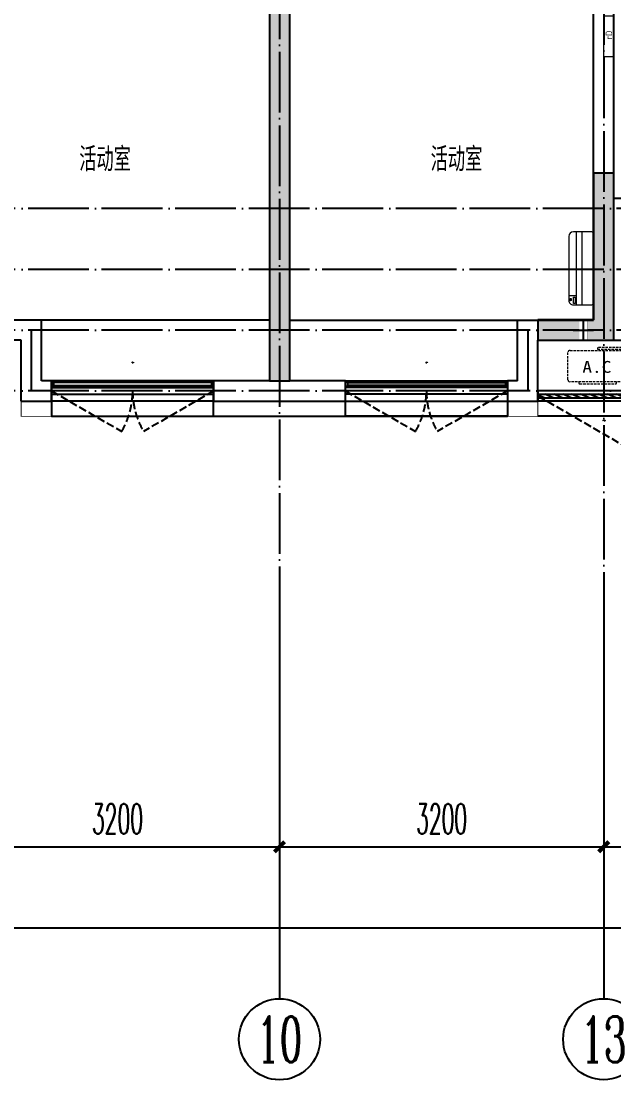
# Model space of a CAD drawing. Extents: x 27938 to 1507990, y 110129 to 923079.
# Drawn here: x 837867 to 843717, y 357024 to 367474 of the extents above; entities that cross this region are included whole.
import ezdxf
from ezdxf.enums import TextEntityAlignment as Align

# ---------------------------------------------------------------- set-up
doc = ezdxf.new("R2010")
doc.units = 0
doc.header["$LTSCALE"] = 1000
doc.header["$MEASUREMENT"] = 0
doc.linetypes.add('DASH', pattern=[0.35, 0.25, -0.1])
doc.linetypes.add('DOTE', pattern=[2.42, 2, -0.2, 0.02, -0.2])
for name, color, linetype in [('3-栏杆1', 135, 'Continuous'), ('3.5方案汇报，与郭总、侯月琴确定户型_t8$0$2020.03.04 -1安徽标准化洋房户型(UA）_t8_t8$0$看线', 154, 'Continuous'), ('AXIS', 3, 'Continuous'), ('AXIS_TEXT', 7, 'Continuous'), ('COLUMN', 9, 'Continuous'), ('DOTE', 1, 'Continuous'), ('PUB_HATCH', 8, 'Continuous'), ('PUB_TEXT', 4, 'Continuous'), ('WALL', 9, 'Continuous'), ('WINDOW', 4, 'Continuous'), ('WINDOW_TEXT', 7, 'Continuous'), ('保温', 6, 'Continuous'), ('机电标识类', 1, 'Continuous'), ('看线', 251, 'Continuous')]:
    doc.layers.add(name, color=color, linetype=linetype)
for name, color, linetype, lineweight in [('EQUIP-消防', 3, 'Continuous', 20), ('平面-空调室内机', 176, 'Continuous', 9), ('平面-空调预留孔', 173, 'Continuous', 15), ('空调', 76, 'Continuous', 13)]:
    doc.layers.add(name, color=color, linetype=linetype, lineweight=lineweight)
doc.styles.add('_TCH_AXIS', font='COMPLEX', dxfattribs={"bigfont": 'GBCBIG'})
doc.styles.add('_TCH_DIM_T3', font='SIMPLEX.shx', dxfattribs={"width": 0.494118, "bigfont": 'GBCBIG.shx'})
doc.styles.add('_TCH_WINDOW', font='SIMPLEX.shx', dxfattribs={"width": 0.7, "height": 3.5, "bigfont": 'GBCBIG.shx'})
doc.styles.add('COMPLEX', font='COMPLEX')
doc.styles.get("Standard").update_dxf_attribs({"font": 'gbenor.shx', "bigfont": 'gbcbig.shx'})
doc.styles.add('房间名称', font='TSSDENG', dxfattribs={"width": 0.8, "bigfont": 'HZTXT'})
doc.styles.add('黑体', font='simhei.ttf')
doc.dimstyles.new('_TCH_ARCH&&100', dxfattribs={"dimtxt": 297.5, "dimasz": 100, "dimexe": 250, "dimexo": 300, "dimgap": 126.25, "dimtad": 1, "dimdec": 0, "dimzin": 0, "dimdsep": 46, "dimtxsty": '_TCH_DIM_T3', "dimblk": 'ARCHTICK', "dimcen": 0.09, "dimclrt": 4, "dimazin": 2, "dimtfac": 1, "dimtdec": 0, "dimtix": 1, "dimtmove": 2, "dimatfit": 3, "dimfxl": 100, "dimtolj": 1, "dimtzin": 0, "dimarcsym": 0})

# ---------------------------------------------------------------- blocks, each defined once
blk = doc.blocks.new('GDGDGDSDA')
at = {"layer": 'DOTE', "color": 0, "linetype": 'DOTE', "ltscale": 0.3}
for p, q in [((435035, 370658), (435035, 359558)), ((431835, 366358), (431835, 359558)), ((471335, 363358), (417335, 363358)), ((471335, 362758), (417335, 362758)), ((471335, 362158), (417335, 362158)), ((429385, 362158), (429385, 361558)), ((434285, 362158), (434285, 361558)), ((471335, 361558), (417335, 361558))]:
    blk.add_line(p, q, dxfattribs=at)
blk = doc.blocks.new('GFDGFSDFGD')
at = {"layer": 'PUB_HATCH'}
blk.add_hatch(color=256, dxfattribs=at).paths.add_polyline_path([(435667, 364324), (436417, 364324), (436417, 365974), (436217, 365974), (436217, 364524), (435667, 364524)])
at = {"layer": 'COLUMN', "color": 6}
for p, q in [((436417, 365974), (436217, 365974)), ((436217, 365974), (436217, 364524)), ((436417, 364324), (436417, 365974)), ((436217, 364524), (435667, 364524)), ((435667, 364524), (435667, 364324)), ((435667, 364324), (436417, 364324))]:
    blk.add_line(p, q, dxfattribs=at)
blk = doc.blocks.new('GDFGDGRD')
at = {"layer": '保温', "linetype": 'Continuous', "ltscale": 10}
h = blk.add_hatch(dxfattribs=at)
h.set_pattern_fill('HEX', color=251, scale=10, angle=90, style=0)
h.set_pattern_definition([(90, (-70765.891, -152124.736), (-16.49778, 1e-15), [9.525, -19.05]), (210, (-70765.891, -152124.736), (8.24889, -14.2874966), [9.525, -19.05]), (150, (-70765.891, -152115.211), (-8.24889, -14.2874966), [9.525, -19.05])])
h.paths.add_polyline_path([(433017, 363924), (433217, 363924), (433217, 368524), (433017, 368524)])
at = {"layer": '保温', "color": 251, "linetype": 'ByBlock', "ltscale": 10}
blk.add_line((433017, 363924), (433217, 363924), dxfattribs=at)
blk = doc.blocks.new('ASDFSD')
at = {"layer": '3-栏杆1', "color": 5}
for p, q in [((681763, 334938), (681742, 334955)), ((681742, 334955), (681763, 334938)), ((683322, 334937), (681763, 334938)), ((681763, 334938), (681763, 334908)), ((683322, 334938), (683342, 334955)), ((683342, 334955), (683322, 334938)), ((683322, 334938), (683322, 334908)), ((681742, 334888), (681763, 334908)), ((681763, 334908), (683322, 334908)), ((683322, 334908), (683342, 334888)), ((683342, 334888), (683322, 334908))]:
    blk.add_line(p, q, dxfattribs=at)
blk = doc.blocks.new('dongkong')
blk.add_wipeout([(-603756, 210771), (-603756, 210571), (-603836, 210571), (-603836, 210771)])
at = {"layer": '机电标识类', "color": 250, "linetype": 'DASH', "ltscale": 400}
for p, q in [((-603796, 210771), (-603796, 210571)), ((-603896, 210671), (-603696, 210671))]:
    blk.add_line(p, q, dxfattribs=at)
at = {"layer": '空调', "color": 6, "linetype": 'DASH', "const_width": 2}
blk.add_lwpolyline([(-603756, 210771), (-603756, 210571), (-603836, 210571), (-603836, 210771)], close=True, dxfattribs=at)
blk = doc.blocks.new('A$C001338C2')
for p, q in [((845, 304), (55, 304)), ((109, 215), (109, 304)), ((0, 249), (0, 22)), ((900, 22), (900, 249)), ((22, 0), (878, 0))]:
    blk.add_line(p, q)
at = {"lineweight": 5}
for p, q in [((900, 215), (0, 215)), ((900, 143), (0, 143))]:
    blk.add_line(p, q, dxfattribs=at)
for points in [[(73, 275), (57, 275, -0.414214), (51, 281), (51, 283, -0.414214), (57, 289), (73, 289, -0.414214), (79, 283), (79, 281, -0.414214)], [(89, 226), (22, 226, -0.414214), (17, 232), (17, 243, -0.414214), (22, 249), (89, 249, -0.414214), (95, 243), (95, 232, -0.414214)]]:
    blk.add_lwpolyline(points, format="xyb", close=True)
for centre, radius, start, end in [((55, 249), 55, 90, 180), ((845, 249), 55, 360, 90), ((22, 22), 22, 180, 270), ((878, 22), 22, 270, 360)]:
    blk.add_arc(centre, radius, start, end)
blk = doc.blocks.new('gsergvr')
at = {"layer": '平面-空调预留孔', "linetype": 'DASH', "ltscale": 0.1}
for p, q in [((34075, 17176), (34075, 17166)), ((34085, 17156), (34438, 17156)), ((34448, 17166), (34448, 17176))]:
    blk.add_line(p, q, dxfattribs=at)
blk.add_lwpolyline([(34729, 17176), (33989, 17176, -0.414214), (33969, 17196), (33969, 17466, -0.414214), (33989, 17486), (34729, 17486, -0.414214), (34749, 17466), (34749, 17196, -0.414214)], format="xyb", close=True, dxfattribs=at)
blk.add_lwpolyline([(34679, 17515), (34260, 17515), (34260, 17500), (34679, 17500)], close=True, dxfattribs=at)
for centre, start, end in [((34085, 17166), 180, 270), ((34438, 17166), 270, 0)]:
    blk.add_arc(centre, 10, start, end, dxfattribs=at)
at = {"layer": '平面-空调预留孔', "color": 251, "linetype": 'DASH', "ltscale": 0.1, "true_color": 0x636466, "style": '黑体', "width": 1.2}
blk.add_text('A.C', height=117, dxfattribs=at).set_placement((34111, 17265))
blk = doc.blocks.new('rtyryrtyeeretee')
at = {"layer": '平面-空调预留孔'}
blk.add_blockref('gsergvr', (635673, 326706), dxfattribs=at)
blk = doc.blocks.new('GDGDRGDGDRGDR')
blk.add_blockref('rtyryrtyeeretee', (-233678, 97240))
blk = doc.blocks.new('FSFSFSFSEG')
at = {"layer": 'EQUIP-消防', "const_width": 12.8}
blk.add_lwpolyline([(136867, 335153), (136467, 335153), (136467, 335053), (136867, 335053)], close=True, dxfattribs=at)
at = {"layer": 'PUB_TEXT', "color": 7, "true_color": 0xffffff, "style": '房间名称', "width": 0.8}
blk.add_text('rD', height=64.8, dxfattribs=at).set_placement((136634, 335069))
blk = doc.blocks.new('GHFHFHTFHCSDCS')
at = {"rotation": 89.99999999297357}
blk.add_blockref('FSFSFSFSEG', (771469, 230657), dxfattribs=at)
blk = doc.blocks.new('_ArchTick')
at = {"color": 0, "linetype": 'ByBlock', "const_width": 0.4}
blk.add_lwpolyline([(-0.5, -0.5), (0.5, 0.5)], dxfattribs=at)
blk = doc.blocks.new('*D1036')
at = {"layer": 'AXIS', "color": 0, "lineweight": -2}
for p, q in [((837217, 361524), (837217, 359074)), ((840417, 361524), (840417, 359074)), ((837217, 359324), (840417, 359324))]:
    blk.add_line(p, q, dxfattribs=at)
at = {"layer": 'Defpoints', "color": 0}
for p in [(837217, 361824), (840417, 361824), (840417, 359324)]:
    blk.add_point(p, dxfattribs=at)
at = {"layer": 'AXIS', "color": 0, "lineweight": -2, "xscale": 100, "yscale": 100, "zscale": 100, "rotation": 180}
blk.add_blockref('_ArchTick', (837217, 359324), dxfattribs=at)
at = {"layer": 'AXIS', "color": 0, "lineweight": -2, "xscale": 100, "yscale": 100, "zscale": 100}
blk.add_blockref('_ArchTick', (840417, 359324), dxfattribs=at)
at = {"layer": 'AXIS', "color": 4, "insert": (838817, 359599), "char_height": 297.5, "attachment_point": 5, "style": '_TCH_DIM_T3'}
blk.add_mtext('\\A1;3200', dxfattribs=at)
blk = doc.blocks.new('*D1037')
at = {"layer": 'AXIS', "color": 0, "lineweight": -2}
for p, q in [((840417, 361524), (840417, 359074)), ((843617, 361524), (843617, 359074)), ((840417, 359324), (843617, 359324))]:
    blk.add_line(p, q, dxfattribs=at)
at = {"layer": 'Defpoints', "color": 0}
for p in [(840417, 361824), (843617, 361824), (843617, 359324)]:
    blk.add_point(p, dxfattribs=at)
at = {"layer": 'AXIS', "color": 0, "lineweight": -2, "xscale": 100, "yscale": 100, "zscale": 100, "rotation": 180}
blk.add_blockref('_ArchTick', (840417, 359324), dxfattribs=at)
at = {"layer": 'AXIS', "color": 0, "lineweight": -2, "xscale": 100, "yscale": 100, "zscale": 100}
blk.add_blockref('_ArchTick', (843617, 359324), dxfattribs=at)
at = {"layer": 'AXIS', "color": 4, "insert": (842017, 359599), "char_height": 297.5, "attachment_point": 5, "style": '_TCH_DIM_T3'}
blk.add_mtext('\\A1;3200', dxfattribs=at)
blk = doc.blocks.new('*D1038')
at = {"layer": 'AXIS', "color": 0, "lineweight": -2}
for p, q in [((843617, 361524), (843617, 359074)), ((849417, 361524), (849417, 359074)), ((843617, 359324), (849417, 359324))]:
    blk.add_line(p, q, dxfattribs=at)
at = {"layer": 'Defpoints', "color": 0}
for p in [(843617, 361824), (849417, 361824), (849417, 359324)]:
    blk.add_point(p, dxfattribs=at)
at = {"layer": 'AXIS', "color": 0, "lineweight": -2, "xscale": 100, "yscale": 100, "zscale": 100, "rotation": 180}
blk.add_blockref('_ArchTick', (843617, 359324), dxfattribs=at)
at = {"layer": 'AXIS', "color": 0, "lineweight": -2, "xscale": 100, "yscale": 100, "zscale": 100}
blk.add_blockref('_ArchTick', (849417, 359324), dxfattribs=at)
at = {"layer": 'AXIS', "color": 4, "insert": (846517, 359599), "char_height": 297.5, "attachment_point": 5, "style": '_TCH_DIM_T3'}
blk.add_mtext('\\A1;5800', dxfattribs=at)
blk = doc.blocks.new('*D1040')
at = {"layer": 'AXIS', "color": 0, "lineweight": -2}
for p, q in [((827817, 361524), (827817, 358274)), ((878017, 361524), (878017, 358274)), ((827817, 358524), (878017, 358524))]:
    blk.add_line(p, q, dxfattribs=at)
at = {"layer": 'Defpoints', "color": 0}
for p in [(827817, 361824), (878017, 361824), (878017, 358524)]:
    blk.add_point(p, dxfattribs=at)
at = {"layer": 'AXIS', "color": 0, "lineweight": -2, "xscale": 100, "yscale": 100, "zscale": 100, "rotation": 180}
blk.add_blockref('_ArchTick', (827817, 358524), dxfattribs=at)
at = {"layer": 'AXIS', "color": 0, "lineweight": -2, "xscale": 100, "yscale": 100, "zscale": 100}
blk.add_blockref('_ArchTick', (878017, 358524), dxfattribs=at)
at = {"layer": 'AXIS', "color": 4, "insert": (852917, 358799), "char_height": 297.5, "attachment_point": 5, "style": '_TCH_DIM_T3'}
blk.add_mtext('\\A1;50200', dxfattribs=at)
blk = doc.blocks.new('_AXISO')
blk.add_circle((0, 0), 0.5)
at = {"layer": 'AXIS_TEXT', "style": 'COMPLEX', "width": 1.041667}
blk.add_attdef('A', text='', height=0.56, dxfattribs=at).set_placement((-0.25, -0.28), (0.25, -0.28), align=Align.FIT)
blk = doc.blocks.new('$WINLIB2D$00000001')
at = {"color": 0}
for points in [[(-0.5, 0.5), (-0.5, -0.5)], [(-0.5, 0.5), (0.5, 0.5)], [(0.5, -0.5), (0.5, 0.5)], [(0.5, 0.1667), (-0.5, 0.1667)], [(0.5, -0.1667), (-0.5, -0.1667)], [(-0.5, -0.5), (0.5, -0.5)]]:
    blk.add_lwpolyline(points, dxfattribs=at)
blk = doc.blocks.new('$WINLIB2D$00000039')
at = {"color": 0}
for points in [[(-0.5, 0.5), (-0.5, -0.5)], [(0.5, 0.5), (-0.5, 0.5)], [(0.5, -0.5), (0.5, 0.5)], [(-0.5, 0.1667), (0.5, 0.1667)], [(-0.3839, -0.1667), (-0.448, 0.1667)], [(-0.3159, -0.1667), (-0.38, 0.1667)], [(-0.2479, -0.1667), (-0.312, 0.1667)], [(-0.1799, -0.1667), (-0.244, 0.1667)], [(-0.1119, -0.1667), (-0.176, 0.1667)], [(-0.0439, -0.1667), (-0.108, 0.1667)], [(0.0241, -0.1667), (-0.04, 0.1667)], [(0.0921, -0.1667), (0.028, 0.1667)], [(0.16, -0.1667), (0.0959, 0.1667)], [(0.228, -0.1667), (0.1639, 0.1667)], [(0.296, -0.1667), (0.2319, 0.1667)], [(0.364, -0.1667), (0.2999, 0.1667)], [(0.432, -0.1667), (0.3679, 0.1667)], [(0.5, -0.1667), (0.4359, 0.1667)], [(-0.4519, -0.1667), (-0.5, 0.0836)], [(-0.5, -0.1667), (0.5, -0.1667)], [(0.5, -0.5), (-0.5, -0.5)]]:
    blk.add_lwpolyline(points, dxfattribs=at)

msp = doc.modelspace()

# ---------------------------------------------------------------- linework, layer by layer
at = {"color": 8, "const_width": 8}
for points in [[(837866.6, 363723.7), (837866.6, 363573.7), (838166.6, 363573.7), (838166.6, 363723.7)], [(842966.6, 363723.7), (842966.6, 363573.7), (842666.6, 363573.7), (842666.6, 363723.7)]]:
    msp.add_lwpolyline(points, dxfattribs=at)
at = {"layer": '3.5方案汇报，与郭总、侯月琴确定户型_t8$0$2020.03.04 -1安徽标准化洋房户型(UA）_t8_t8$0$看线', "color": 8, "ltscale": 10}
for p, q in [((840316.6, 364523.7), (838066.6, 364523.7)), ((840516.6, 364523.7), (842766.6, 364523.7))]:
    msp.add_line(p, q, dxfattribs=at)
at = {"layer": 'AXIS', "color": 8}
for p, q in [((840416.6, 361823.7), (840416.6, 357823.7)), ((843616.6, 361823.8), (843616.6, 357823.8))]:
    msp.add_line(p, q, dxfattribs=at)
at = {"layer": 'WALL', "color": 8}
for p, q in [((837866.6, 363723.7), (838166.6, 363723.7)), ((839766.6, 363723.7), (840416.6, 363723.7)), ((840416.6, 363723.7), (841066.6, 363723.7)), ((842666.6, 363723.7), (842966.6, 363723.7))]:
    msp.add_line(p, q, dxfattribs=at)
at = {"layer": 'WINDOW', "color": 8, "linetype": 'DASH', "ltscale": 0.3}
for points in [[(838166.6, 363823.7), (838859.4, 363423.7, 0.1316525), (838966.6, 363823.7)], [(839766.6, 363823.7), (839073.8, 363423.7, -0.1316525), (838966.6, 363823.7)], [(841066.6, 363823.7), (841759.4, 363423.7, 0.1316525), (841866.6, 363823.7)], [(842666.6, 363823.7), (841973.8, 363423.7, -0.1316525), (841866.6, 363823.7)], [(842968.5, 363773.7), (844094.3, 363123.7, 0.1316525), (844268.5, 363773.7)]]:
    msp.add_lwpolyline(points, format="xyb", dxfattribs=at)
at = {"layer": '看线', "color": 8, "ltscale": 0.5}
for points in [[(838166.6, 363723.7), (838166.6, 363573.7), (839766.6, 363573.7), (839766.6, 363723.7)], [(842666.6, 363723.7), (842666.6, 363573.7), (841066.6, 363573.7), (841066.6, 363723.7)], [(838166.6, 363573.7), (842666.6, 363573.7)], [(844266.6, 363573.7), (842966.6, 363573.7)]]:
    msp.add_lwpolyline(points, dxfattribs=at)

# ---------------------------------------------------------------- block references
at = {"color": 8}
for name, p in [('GFDGFSDFGD', (407300, 0)), ('GDFGDGRD', (407300, 0)), ('GHFHFHTFHCSDCS', (407300, 0)), ('ASDFSD', (156424.3, 28968.4))]:
    msp.add_blockref(name, p, dxfattribs=at)
at = {"color": 8, "xscale": -1}
msp.add_blockref('ASDFSD', (1524408.9, 28968.4), dxfattribs=at)
at = {"layer": 'AXIS', "color": 8}
ref = msp.add_blockref('_AXISO', (840416.6, 357423.7), dxfattribs=dict(at, xscale=800, yscale=800, zscale=800))
ref.add_attrib('A', '10', dxfattribs={"layer": 'AXIS_TEXT', "color": 8, "ltscale": 0.5, "height": 452.55, "style": '_TCH_AXIS', "width": 0.724138}).set_placement((840190.3, 357197.4), (840642.8, 357197.4), align=Align.FIT)
ref = msp.add_blockref('_AXISO', (843616.6, 357423.8), dxfattribs=dict(at, xscale=800, yscale=800, zscale=800))
ref.add_attrib('A', '13', dxfattribs={"layer": 'AXIS_TEXT', "color": 8, "ltscale": 0.5, "height": 452.55, "style": '_TCH_AXIS', "width": 0.724138}).set_placement((843390.3, 357197.5), (843842.9, 357197.5), align=Align.FIT)
at = {"layer": 'DOTE', "color": 169}
msp.add_blockref('GDGDGDSDA', (408581.8, 2265.4), dxfattribs=at)
at = {"layer": 'WINDOW', "color": 8}
ref = msp.add_blockref('$WINLIB2D$00000039', (843617.5, 363773.7), dxfattribs=dict(at, xscale=1299.999999983003, yscale=100, zscale=1299.999999983003))
ref.add_attrib('A', 'BYC1322a', (843607, 363528.2), dxfattribs={"layer": 'WINDOW_TEXT', "color": 8, "ltscale": 0.5, "height": 5.95, "style": '_TCH_WINDOW', "width": 0.494118})
at = {"layer": '平面-空调预留孔', "color": 8, "xscale": 0.800000000046565, "yscale": 0.800000000046565, "zscale": 0.800000000046565, "rotation": 90.00000023343017}
msp.add_blockref('A$C001338C2', (843516.4, 364673.7), dxfattribs=at)

# ---------------------------------------------------------------- dimensions: what is measured, and where the dimension line sits
at = {"layer": 'AXIS', "color": 8}
for p1, p2, distance, picture, middle in [((827816.6, 361823.7), (878016.6, 361823.7), -3300, '*D1040', (852916.6, 358798.7)), ((837216.6, 361823.7), (840416.6, 361823.7), -2500, '*D1036', (838816.6, 359598.7)), ((840416.6, 361823.7), (843616.6, 361823.7), -2500, '*D1037', (842016.6, 359598.7)), ((843616.6, 361823.7), (849416.6, 361823.7), -2500, '*D1038', (846516.6, 359598.7))]:
    dim = msp.add_aligned_dim(p1=p1, p2=p2, distance=distance, dimstyle='_TCH_ARCH&&100', dxfattribs=at)
    dim.commit()
    dim.dimension.update_dxf_attribs({"geometry": picture, "text_midpoint": middle})

# ---------------------------------------------------------------- next in the draw order: block references
at = {"layer": '平面-空调室内机', "color": 8, "ltscale": 0.3, "xscale": -1, "rotation": 180}
msp.add_blockref('dongkong', (1447212.5, 575094.5), dxfattribs=at)

# ---------------------------------------------------------------- next in the draw order: block references
at = {"color": 8}
msp.add_blockref('GDGDRGDGDRGDR', (407300, -77208.4), dxfattribs=at)

# ---------------------------------------------------------------- next in the draw order: linework, layer by layer
at = {"layer": 'WALL', "color": 8}
for p, q in [((843716.6, 365723.7), (843716.6, 368723.7)), ((840316.6, 368523.7), (840316.6, 363923.7)), ((840516.6, 368523.7), (840516.6, 363923.7)), ((843516.6, 365623.7), (843516.6, 368523.7)), ((844466.7, 365723.7), (843716.6, 365723.7)), ((843516.6, 364523.7), (843516.6, 365623.7)), ((838066.6, 364523.7), (837316.6, 364523.7)), ((838066.6, 363923.7), (838066.6, 364523.7)), ((842766.6, 364523.7), (843516.6, 364523.7)), ((842766.6, 363923.7), (842766.6, 364523.7)), ((837866.6, 364323.7), (837216.6, 364323.7)), ((837866.6, 363723.7), (837866.6, 364323.7)), ((842966.6, 364323.7), (843616.6, 364323.7)), ((842966.6, 363723.7), (842966.6, 364323.7)), ((843616.6, 364323.7), (844266.6, 364323.7)), ((838166.6, 363923.7), (838066.6, 363923.7)), ((838166.6, 363723.7), (838166.6, 363923.7)), ((840316.6, 363923.7), (839766.6, 363923.7)), ((839766.6, 363923.7), (839766.6, 363723.7)), ((841066.6, 363923.7), (840516.6, 363923.7)), ((841066.6, 363723.7), (841066.6, 363923.7)), ((842766.6, 363923.7), (842666.6, 363923.7)), ((842666.6, 363923.7), (842666.6, 363723.7))]:
    msp.add_line(p, q, dxfattribs=at)

# ---------------------------------------------------------------- next in the draw order: block references
at = {"layer": 'WINDOW', "color": 8}
ref = msp.add_blockref('$WINLIB2D$00000001', (838966.6, 363823.7), dxfattribs=dict(at, xscale=-1600, yscale=-200, zscale=-1600))
ref.add_attrib('A', 'TC1617', (838959.2, 364100.6), dxfattribs={"layer": 'WINDOW_TEXT', "color": 8, "ltscale": 0.5, "height": 5.95, "style": '_TCH_WINDOW', "width": 0.494118})
ref = msp.add_blockref('$WINLIB2D$00000001', (841866.6, 363823.7), dxfattribs=dict(at, xscale=1600, yscale=-200, zscale=1600))
ref.add_attrib('A', 'TC1617', (841859.2, 364100.6), dxfattribs={"layer": 'WINDOW_TEXT', "color": 8, "ltscale": 0.5, "height": 5.95, "style": '_TCH_WINDOW', "width": 0.494118})

# ---------------------------------------------------------------- next in the draw order: texts
at = {"layer": 'PUB_TEXT', "color": 8}
for p in [(838439.8, 365992), (841908.6, 365992)]:
    msp.add_text('活动室', height=236.31, dxfattribs=at).set_placement(p)

doc.saveas('drawing.dxf')
